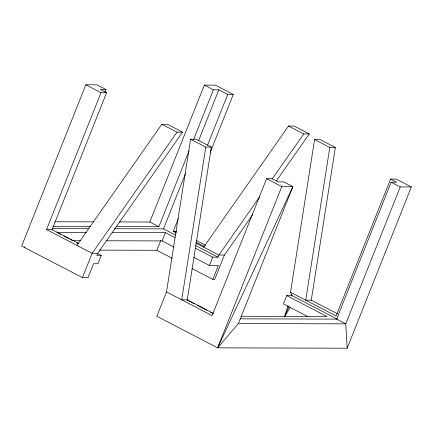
<?xml version="1.0" encoding="UTF-8"?>
<svg xmlns="http://www.w3.org/2000/svg" width="433" height="433" viewBox="0 0 433 433"><rect width="100%" height="100%" fill="white"/><g stroke="black" fill="none" stroke-linecap="round" stroke-linejoin="round"><path stroke-width="0.65" d="M337.491 313.811L311.262 300.188L335.358 147.48L320.16 139.583L314.607 139.567L290.516 292.28L336.105 315.966L390.598 179.046L396.152 179.062L411.35 186.959L347.179 348.213L217.62 347.845L156.827 316.263L166.51 291.929L190.601 139.22L196.154 139.237L211.353 147.128L187.262 299.836L213.485 313.465M190.601 139.22L205.799 147.112L181.708 299.825L187.262 299.836M314.607 139.567L329.805 147.464L305.714 300.172L311.262 300.188M290.381 307.257L284.53 316.626L288.037 305.736M291.128 296.129L291.539 294.846M104.948 92.018L105.95 89.507L96.895 84.803L85.826 84.787L21.65 246.041L82.443 277.623L87.996 277.64L93.533 263.735L97.95 263.746L101.252 255.448L97.095 253.289M24.692 247.622L25.141 246.491M46.537 229.604L101.024 92.684L106.572 92.7L52.084 229.62L46.537 229.604L92.132 253.289L97.685 253.305L182.569 132.179L167.371 124.282L161.818 124.266L76.933 245.392M82.443 277.623L92.132 253.289L177.016 132.162L182.569 132.179M97.685 253.305L96.835 255.438L101.252 255.448M119.421 221.934L149.818 222.015L204.333 85.106L215.461 85.155L233.279 94.454L210.292 152.237M116.315 226.605L158.873 226.719L189.129 150.727M193.627 139.426L213.382 89.81L218.838 89.815L227.736 94.437L233.279 94.454M114.366 228.727L163.501 228.868L185.438 173.747M198.65 140.552L218.838 89.815M99.476 250.128L156.843 250.29L160.686 240.618M106.096 240.764L162.148 240.921L165.449 232.618L175.013 237.593M176.242 232.905L173.26 231.357L178.261 218.795M207.494 145.309L227.736 94.437M193.838 257.381L209.383 265.456L212.684 257.159L217.994 257.175L218.854 255.042L259.546 196.966M191.998 268.552L212.852 279.388L218.384 265.478L209.383 265.456M252.693 214.681L224.402 255.059L214.708 279.393L212.852 279.388M217.62 347.845L292.892 186.623L281.791 186.591L217.62 347.845L238.404 323.538L292.892 186.623L283.777 181.887L278.224 181.871L272.146 178.71L266.593 178.694L212.105 315.614L166.51 291.929M337.183 319.094L292.048 295.647L286.743 295.631L283.442 303.928L308.025 316.702M240.093 318.834L336.641 319.11L391.123 182.19L396.682 182.206L390.598 179.046M411.35 186.959L400.244 186.926L345.756 323.846L347.179 348.213M284.53 316.626L288.941 306.753M203.656 247.151L288.53 126.019L294.077 126.035L309.276 133.932L276.335 180.945M271.951 179.267L303.728 133.916L309.276 133.932M205.799 147.112L211.353 147.128M329.805 147.464L335.358 147.48M54.574 221.761L93.75 221.864M52.815 226.432L90.643 226.535M52.447 228.554L88.792 228.656M173.26 231.357L176.339 231.368M86.438 232.397L56.718 232.315L60.874 234.475M112.098 232.472L165.449 232.618M73.004 240.667L80.43 240.688M224.402 255.059L218.854 255.042L195.911 243.124M241.154 316.258L326.92 316.501L286.743 295.631M238.404 323.538L345.756 323.846L336.641 319.11M105.95 89.507L100.375 89.485L106.572 92.7M288.53 126.019L303.728 133.916M204.333 85.106L213.382 89.81M391.123 182.19L400.244 186.926M85.826 84.787L101.024 92.684M161.818 124.266L177.016 132.162M266.593 178.694L281.791 186.591M196.095 240.353L205.632 245.305M175.105 231.363L176.296 231.98M195.965 242.199L204.306 246.534M163.501 228.868L175.479 235.087M195.24 245.354L217.994 257.175M149.818 222.015L158.873 226.719M195.343 248.152L212.684 257.159M162.148 240.921L174.104 247.129M156.843 250.29L172.334 258.339M52.084 229.62L78.351 243.265M63.846 236.017L69.188 238.789M70.379 239.406L73.345 240.948M76.316 242.491L78.097 243.416M187.024 300.004L194.217 303.739M197.21 305.297L206.801 310.277M210.4 312.144L212.798 313.389M290.516 292.28L292.048 295.647"/></g></svg>
